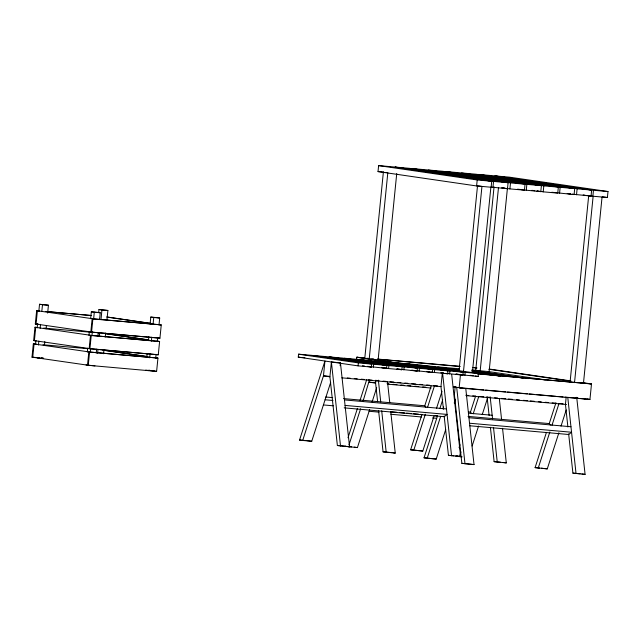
<?xml version="1.0" encoding="UTF-8"?>
<svg xmlns="http://www.w3.org/2000/svg" width="640" height="640" viewBox="0 0 640 640"><rect width="100%" height="100%" fill="white"/><g stroke="black" fill="none" stroke-linecap="round" stroke-linejoin="round"><path stroke-width="0.96" d="M88.992 365.368L32 357.144L33.328 343.864L36.296 344.128M90.648 348.768L33.656 340.544L34.984 327.264L37.704 327.544M92.304 332.168L35.312 323.944L36.64 310.664L39.608 310.928M32.744 357.248L34.064 343.968M34.4 340.648L35.72 327.368M35.504 344.592L35.896 340.656M37.176 327.872L37.568 323.936M38.84 311.144L39.528 304.264L48.432 305.216L47.648 313.088M38.464 345.024L38.856 341.088M40.136 328.304L40.528 324.368M41.8 311.576L42.488 304.696L39.528 304.264M44.408 345.552L44.8 341.616M46.08 328.824L46.376 325.872M87.312 352.144L87.704 348.208M88.976 335.424L89.368 331.488M90.648 318.696L91.336 311.816L97.28 312.336L100.24 312.768L99.552 319.656M88.248 365.344L89.576 352.064L157.944 358.104L156.616 371.384L87.504 365.232L88.832 351.952L157.208 357.992M90.272 352.576L90.664 348.64M91.936 335.856L92.336 331.92M93.608 319.128L94.296 312.248L91.336 311.816M98.688 312.464L98.984 309.512L107.888 310.472L106.904 320.304M96.216 353.104L96.608 349.168M97.888 336.376L98.28 332.448M97.624 353.224L98.016 349.296M99.288 336.504L99.688 332.568M100.96 319.784L101.944 309.944L98.984 309.512M103.568 353.752L103.96 349.816M105.24 337.032L105.632 333.096M146.76 357.4L147.16 353.464M148.432 340.672L148.824 336.744M150.104 323.952L150.792 317.064L156.736 317.592L159.696 318.024L159.008 324.912M149.728 357.832L150.12 353.896M151.392 341.104L151.784 337.168M153.064 324.384L153.752 317.496L150.792 317.064M155.672 358.352L156.064 354.416M157.336 341.632L157.728 337.696M159.6 341.504L91.232 335.464L89.904 348.744L158.28 354.784L159.6 341.504L156.904 341.112M161.256 324.904L92.888 318.864L91.56 332.144L159.936 338.184L161.256 324.904L158.56 324.512M298.56 354.184L358.368 362.896L371.648 364.072L371.352 367.04L358.072 365.864L298.272 357.144L298.56 354.184L311.848 355.352L373.624 364.248L386.904 365.424L386.608 368.384L367.448 366.352M337.72 362.536L340.432 362.776L349.552 446.776L337.376 445.52L329.912 376.792L331.392 361.976L335.912 362.376M340.136 365.736L340.432 362.776M356.6 359.168L356.792 357.224L364.72 357.928M358.072 365.864L358.368 362.896M378.024 171.584L378.616 165.608L393.152 166.888L491.736 181.264L491.136 187.24L476.608 185.952L378.024 171.584L383.84 172.096M364.768 358.456L383.376 172.056M369.208 359.104L387.816 172.704L386.04 172.448M369.36 380.2L363.048 401.176M373.328 367.208L373.624 364.248M377.624 401.768L375.6 383.112L375.896 380.152M378.032 360.88L396.736 173.488M388.88 365.6L402.16 366.768L401.872 369.736L388.584 368.56L388.88 365.6L329.08 356.88L342.36 358.056L404.144 366.944L417.424 368.12L417.128 371.08L396.984 368.904M403.848 369.904L404.144 366.944M419.104 371.256L419.4 368.296L359.6 359.576L372.88 360.752L432.68 369.464L432.384 372.432L412.24 370.256M434.368 372.608L434.664 369.64L374.864 360.92L388.144 362.096L447.944 370.816L447.648 373.776L431.424 372.176M442.344 372.776L440.968 386.6L443.416 409.184M449.624 373.952L449.92 370.992L390.12 362.272L403.4 363.448L463.2 372.16L462.904 375.128L445.704 373.384M455.176 386.696L454.392 394.6L461.856 463.328L474.032 464.584L465.768 388.488M476.608 185.952L477.2 179.976L378.616 165.608M459.008 371.184L477.512 185.776M460.504 374.312L459.152 387.912L589.952 399.464L591.496 383.928L583.656 382.784M463.448 371.832L481.952 186.424L478.4 185.912M464.888 375.304L465.184 372.336L405.384 363.616L418.664 364.792L478.464 373.512L478.168 376.472L460.96 374.728M472.368 372.624L490.872 187.216M492.952 187.4L493.552 181.424L394.968 167.048L409.504 168.336L508.088 182.704L507.488 188.68L490.984 187.112M475.648 371.256L494.056 186.84M480.088 371.896L498.496 187.48M545.296 379.856L489.112 371.672L507.416 188.272M510.504 182.92L525.04 184.208L524.44 190.184L509.912 188.896L510.504 182.92L411.928 168.552L426.456 169.832L526.856 184.368L541.392 185.648L540.792 191.624L521.488 189.752M526.264 190.344L526.856 184.368M543.808 185.864L558.344 187.144L557.752 193.12L543.216 191.84L543.808 185.864L445.232 171.496L459.76 172.776L560.16 187.304L574.696 188.592L574.096 194.568L551.832 192.264M559.568 193.28L560.16 187.304M576.52 194.784L577.12 188.808L478.536 174.432L493.072 175.72L591.648 190.088L591.056 196.064L572.576 194.208M566.136 397.496L565.448 404.408L567.896 426.992M570.088 382L588.696 195.6M593.464 190.248L592.872 196.224L607.4 197.512L608 191.536L509.416 177.16L494.888 175.88L593.464 190.248L608 191.536M574.528 382.648L593.136 196.248L587.944 195.504M583.448 383.44L602.056 197.04M299.56 440L324.944 361.032L323.472 375.848L302.696 440.464L299.56 440L304.984 440.48M302.696 440.464L311.736 441.256L330.68 382.352M348 437.76L357.488 408.272M359.936 400.656L366.664 379.728M349 444.88L360.608 408.776M351.576 446.888L345.248 446.328L357.424 447.584L369.656 409.544M372.088 401.976L376.672 387.72M434.096 415.912L422.792 451.072L410.616 449.816L421.936 414.616M424.688 406.048L431.112 386.072M413.752 450.272L425.36 414.168M427.496 407.512L434.528 385.664M436.536 408.312L442.04 391.208M445.688 429.616L436.216 459.072L424.04 457.816L437.496 415.952M439.944 408.336L442.696 399.776M427.176 458.272L440.616 416.464M443.064 408.864L443.672 406.96M454.24 403.008L455.464 399.208M459.056 447.576L459.976 444.72M470.376 412.376L475.576 396.2M460.824 456.536L456.304 456.136L459.448 456.6L460.968 451.848M473.192 413.84L478.688 396.736M472.152 445.992L478.568 426.04M482.232 414.64L487.424 398.488M558.88 432.776L547.272 468.88L535.096 467.624L546.416 432.424M549.168 423.856L555.896 402.928M538.232 468.08L549.84 431.976M551.976 425.328L559.008 403.472M561.016 426.12L566.208 409.968M483.672 389.928L453.272 387.056M428.272 169.992L442.808 171.28L541.392 185.648M461.584 172.936L476.112 174.224L574.696 188.592M477.2 179.976L491.736 181.264M493.552 181.424L508.088 182.704M577.12 188.808L591.648 190.088M42.488 304.696L48.432 305.216M101.944 309.944L107.888 310.472M94.296 312.248L100.24 312.768M153.752 317.496L159.696 318.024M47.536 311.624L91.136 315.48M39.36 310.944L37.376 310.768L36.056 324.048L38.032 324.224M45.304 311.472L90.888 315.496M160.52 324.792L92.144 318.752L90.824 332.032L159.192 338.072M35.312 323.944L38.288 324.208M43.648 328.072L90.224 332.184M377.6 359.064L459.848 366.328M472.728 367.472L476.688 367.816M366.792 358.264L369.768 358.528M371.752 358.704L373.736 358.88M377.712 359.224L460.088 366.504M472.992 367.648L476.96 368M158.864 341.392L90.488 335.352L89.168 348.632L157.536 354.672M313.824 355.528L327.104 356.704L386.904 365.424M344.344 358.224L357.624 359.4L417.424 368.12M400.328 363.568L403.248 363.824M407.136 364.168L410.056 364.432M414.68 364.84L417.6 365.096M420.512 365.352L434.136 366.56L458.784 370.152M459.104 368.76L437.704 366.872L459.392 370.032M471.912 369.896L489.112 371.672M298.272 357.144L300.168 357.312M302.064 357.48L304.912 357.736M419.4 368.296L432.68 369.464M434.664 369.64L447.944 370.816M449.92 370.992L463.2 372.16M465.184 372.336L478.464 373.512M477.28 373.688L591.496 383.928L477.544 373.864M33.656 340.544L35.88 340.784M42.984 344.76L87.824 348.68M329.424 376.376L323.472 375.848L329.912 376.792M347.288 377.952L350.264 378.216M354.24 378.568L357.216 378.832M361.184 379.184L364.16 379.448M368.136 379.8L372.104 380.144M376.072 380.496L379.048 380.76M383.024 381.112L386 381.376M389.968 381.728L393.936 382.08M397.912 382.424L400.888 382.688M404.856 383.04L407.832 383.304M411.808 383.656L415.776 384.008M419.744 384.36L422.72 384.616M426.696 384.968L429.672 385.232M433.64 385.584L437.608 385.936M485.656 390.096L505.512 391.856M507.496 392.032L527.344 393.784M529.328 393.96L534.288 394.4M536.28 394.576L556.128 396.328M558.112 396.504L563.072 396.936M565.064 397.112L577.96 398.256M579.952 398.432L589.952 399.464L587.008 399.04M341.824 377.84L441.072 386.608M375.488 382.736L369.16 382.176L375.6 383.112M387.024 383.752L389.008 383.928M392.984 384.28L396.952 384.632M400.92 384.976L403.896 385.24M407.872 385.592L410.848 385.856M414.816 386.208L418.784 386.56M422.76 386.912L425.736 387.168M387.512 384.168L431.184 388.024M465.816 395.24L468.792 395.504M472.76 395.848L475.736 396.112M479.712 396.464L483.68 396.816M486.656 397.08L490.624 397.432M494.6 397.784L497.576 398.04M501.544 398.392L505.512 398.744M508.496 399.008L512.464 399.36M516.432 399.712L519.408 399.976M523.384 400.32L527.352 400.672M530.328 400.936L534.296 401.288M538.272 401.64L541.248 401.904M545.216 402.256L548.192 402.512M552.16 402.864L556.136 403.216M559.112 403.48L563.08 403.832M32 357.144L39.184 357.816M41.656 358.04L43.64 358.216M37.184 357.816L43.136 358.336L41.16 358.048M466.296 395.648L566.544 404.504M86.032 364.936L94.936 365.888M146.48 370.272L151.432 370.712M325.728 397.016L332.664 397.632M343.56 398.592L424.776 405.768L425.936 407.28M344.464 399.92L446.48 408.936M468.488 411.92L470.464 412.096L471.624 413.608M325.072 399.784L332.992 400.48M468.4 413.16L492.168 415.256M345.056 405.416L447.08 414.424L444.232 416.696L344.2 407.864M468.04 416.4L549.256 423.576L550.408 425.088M323.408 404.944L333.32 405.816M468.944 417.728L570.96 426.744M391.744 411.824L396.696 412.264M399.664 412.52L404.616 412.96M406.6 413.136L411.552 413.576M413.528 413.744L418.48 414.184M420.464 414.36L422.448 414.536M435.32 415.672L437.304 415.848M369.104 411.264L379.008 412.144M390.88 414.272L421.584 416.984M432.48 417.944L436.44 418.296M469.536 423.224L571.552 432.232L568.712 434.504L469.672 425.76M306.792 440.64L311.736 441.256M410.616 449.816L413.328 450.056M415.136 450.216L422.792 451.072M337.376 445.52L345.512 446.232M444.168 416.056L448.432 455.328L453.856 455.808M455.664 455.968L460.608 456.584L451.704 374.56M448.432 455.328L460.608 456.584M459.448 456.6L462.16 456.832M378.584 410.6L383.064 451.84L392.104 452.64M490.392 427.288L494.12 461.648L500.448 462.208M383.064 451.84L395.24 453.096L390.736 411.592M494.12 461.648L506.296 462.904L502.544 428.32M424.04 457.816L436.216 459.072M535.096 467.624L539.616 468.024M541.424 468.184L547.272 468.88M461.856 463.328L474.032 464.584M568.648 433.864L572.912 473.136L580.144 473.776M572.912 473.136L585.088 474.392L576.712 397.312M602.472 196.792L607.4 197.512M583.168 194.92L585.136 195.2M587.112 195.488L591.056 196.064M568.632 193.632L570.608 193.92M567.2 193.56L570.152 193.992M572.128 194.28L574.096 194.568M537.304 190.976L543.216 191.84M531.92 190.328L534.88 190.76M536.848 191.048L540.792 191.624M517.544 189.176L520.344 189.48M503.008 187.888L504.984 188.176M506.952 188.464L509.912 188.896M501.576 187.824L507.488 188.68M489.552 369.064L570.912 380.928M488.848 369.272L570.672 381.2M580.528 382.64L583.488 383.072M547.272 380.144L549.24 380.432M106.728 316.952L150.736 323.368M107.2 317.104L151.208 323.52M472.136 370.424L523.4 377.896M525.376 378.184L528.328 378.616M471.92 370.632L522.2 377.96M472.208 371.904L500.792 376.072M471.592 372.016L499.2 376.04M404.24 363.832L356.792 357.224L397.96 363.224M36.64 310.664L93.632 318.888M399.92 363.512L401.88 363.8M470.32 375.328L473.264 375.76M475.224 376.048L478.168 376.472M456.064 374.016L459 374.44M456.04 374.128L462.904 375.128M441.784 372.808L443.744 373.096M440.784 372.776L443.728 373.208M445.688 373.488L447.648 373.776M426.52 371.464L429.464 371.888M426.504 371.568L432.384 372.432M411.248 370.224L417.128 371.08M396.968 369.016L401.872 369.736M382.704 367.704L388.584 368.56M381.704 367.672L386.608 368.384M362.528 365.752L364.488 366.04M367.424 366.464L371.352 367.04M583.088 398.464L585.048 398.752M576.016 397.744L577.992 398.032M157.24 337.792L159.936 338.184M105.072 333.552L149.08 339.968M105.544 333.704L148.576 339.976M453.952 386.848L456.904 387.28M458.88 387.568L461.84 387.992M34.984 327.264L91.976 335.488M155.584 354.392L158.28 354.784M104.392 350.296L147.424 356.568M155.248 357.712L157.944 358.104M102.904 350.16L147.896 356.72M33.328 343.864L90.32 352.088M149.032 370.272L150.992 370.56M152.944 370.848L156.616 371.384M148.528 370.288L154.392 371.144M145.488 370.184L148.448 370.616M503.16 462.448L506.296 462.904M581.952 473.936L585.088 474.392M354.288 447.128L357.424 447.584M392.888 452.752L395.24 453.096M347.2 446.432L349.552 446.776M567.784 397.504L576.048 473.592M499.32 398.672L501.576 419.424M490.176 396.888L492.568 418.92M493.504 427.52L497.256 462.112M487.088 396.848L489.112 415.504M456.728 387.688L464.992 463.784M442.552 372.776L451.568 455.784M387.512 381.944L389.768 402.696M378.368 380.152L380.728 401.896M381.696 410.792L386.2 452.296M331.392 361.976L340.512 445.976"/></g></svg>
